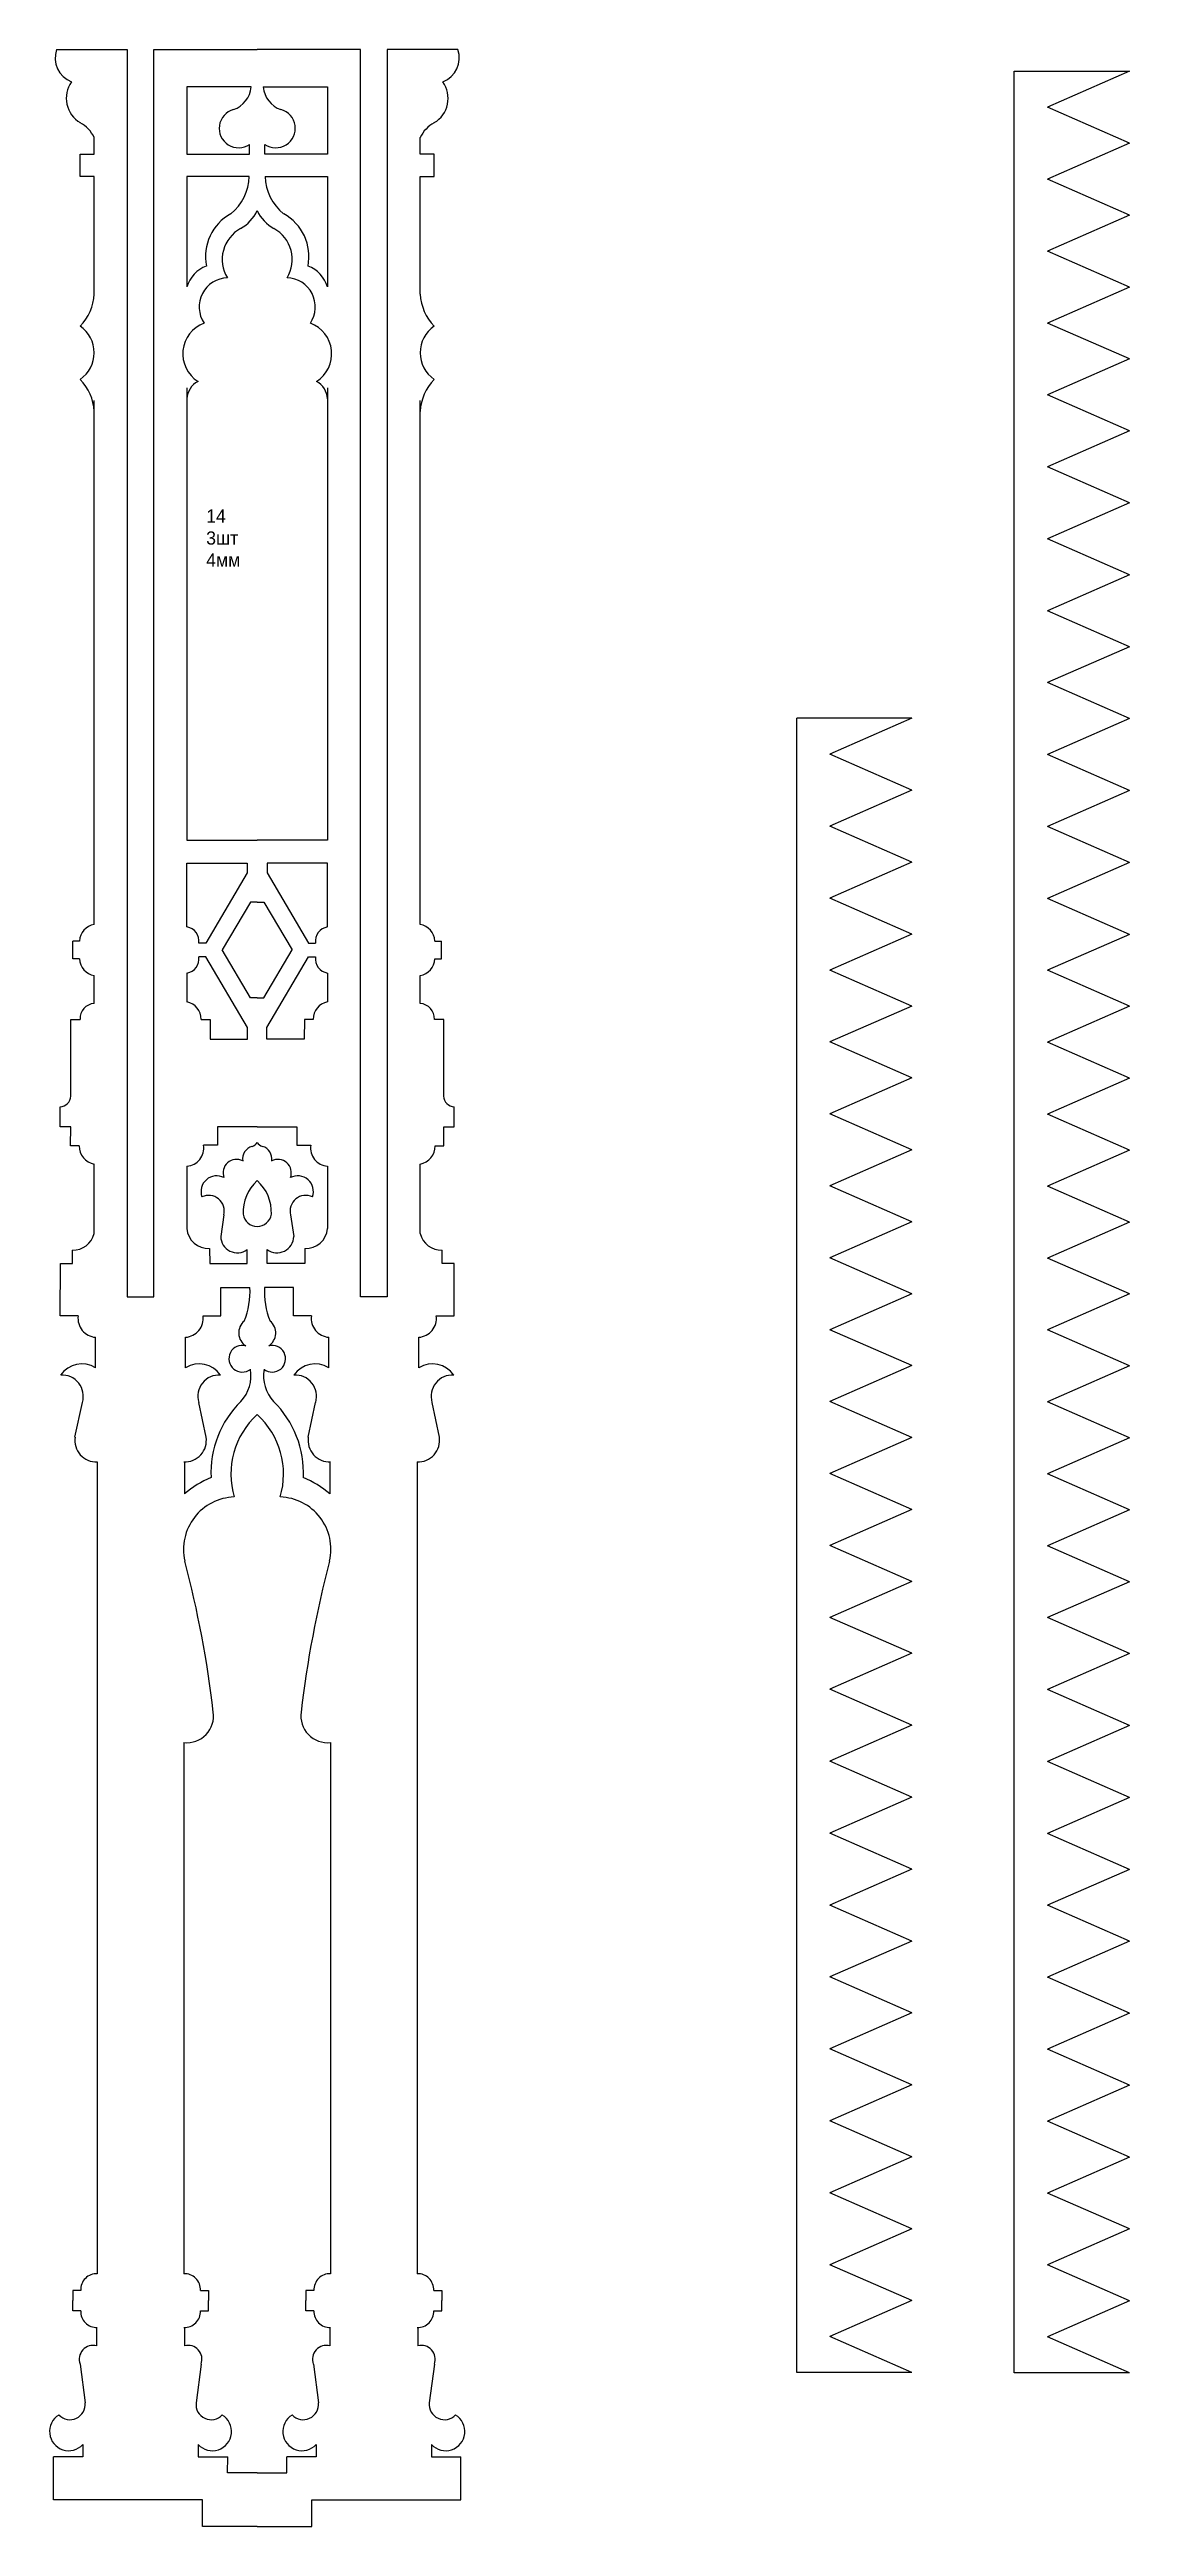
# Model space of a CAD drawing. Header units: millimetres. Extents: x 91 to 254, y 88 to 462.
import ezdxf

# ---------------------------------------------------------------- set-up
doc = ezdxf.new("R2010")
doc.units = ezdxf.units.MM

msp = doc.modelspace()

# ---------------------------------------------------------------- linework, layer by layer
for p, q in [((92.31, 461.84), (102.99, 461.84)), ((102.99, 461.84), (102.99, 273.49)), ((106.99, 273.49), (106.99, 461.84)), ((106.99, 461.84), (106.99, 461.84)), ((106.99, 461.84), (122.6, 461.84)), ((138.22, 461.84), (122.6, 461.84)), ((138.22, 273.49), (138.22, 461.84)), ((138.22, 461.84), (138.22, 461.84)), ((152.9, 461.84), (142.22, 461.84)), ((142.22, 461.84), (142.22, 273.49)), ((236.92, 111.04), (236.92, 458.56)), ((236.92, 458.56), (254.31, 458.56)), ((254.31, 458.56), (241.92, 453.13)), ((121.68, 456.21), (111.99, 456.21)), ((111.99, 456.21), (111.99, 446.07)), ((123.52, 456.21), (133.22, 456.21)), ((133.22, 456.21), (133.22, 446.07)), ((254.31, 447.7), (241.92, 453.13)), ((95.87, 442.69), (95.87, 446.07)), ((95.87, 446.07), (97.99, 446.07)), ((97.99, 446.07), (97.99, 448.55)), ((111.99, 446.07), (121.46, 446.07)), ((121.46, 446.07), (121.46, 447.53)), ((123.75, 446.07), (123.75, 447.53)), ((133.22, 446.07), (123.75, 446.07)), ((147.22, 446.07), (147.22, 448.55)), ((149.34, 446.07), (147.22, 446.07)), ((149.34, 442.69), (149.34, 446.07)), ((254.31, 447.7), (241.92, 442.27)), ((97.99, 442.69), (95.87, 442.69)), ((97.99, 424.91), (97.99, 442.69)), ((121.39, 442.69), (111.99, 442.69)), ((111.99, 442.69), (111.99, 426)), ((123.81, 442.69), (133.22, 442.69)), ((133.22, 442.69), (133.22, 426)), ((147.22, 424.91), (147.22, 442.69)), ((147.22, 442.69), (149.34, 442.69)), ((254.31, 436.84), (241.92, 442.27)), ((254.31, 436.84), (241.92, 431.41)), ((254.31, 425.98), (241.92, 431.41)), ((254.31, 425.98), (241.92, 420.55)), ((254.31, 415.12), (241.92, 420.55)), ((254.31, 415.12), (241.92, 409.69)), ((97.99, 329.75), (97.99, 408.85)), ((111.99, 410.74), (111.99, 342.46)), ((133.22, 410.74), (133.22, 342.46)), ((147.22, 329.75), (147.22, 408.85)), ((254.31, 404.26), (241.92, 409.69)), ((254.31, 404.26), (241.92, 398.83)), ((254.31, 393.4), (241.92, 398.83)), ((254.31, 393.4), (241.92, 387.97)), ((254.31, 382.54), (241.92, 387.97)), ((254.31, 382.54), (241.92, 377.11)), ((254.31, 371.68), (241.92, 377.11)), ((254.31, 371.68), (241.92, 366.25)), ((254.31, 360.82), (241.92, 366.25)), ((204.07, 111.08), (204.07, 360.86)), ((221.46, 360.86), (204.07, 360.86)), ((221.46, 360.86), (209.07, 355.43)), ((254.31, 360.82), (241.92, 355.39)), ((221.46, 350), (209.07, 355.43)), ((254.31, 349.96), (241.92, 355.39)), ((221.46, 350), (209.07, 344.57)), ((254.31, 349.96), (241.92, 344.53)), ((221.46, 339.14), (209.07, 344.57)), ((254.31, 339.1), (241.92, 344.53)), ((111.99, 342.46), (122.6, 342.46)), ((133.22, 342.46), (122.6, 342.46)), ((111.99, 329.36), (111.99, 338.99)), ((111.99, 338.99), (121.11, 338.99)), ((121.11, 337.51), (114.85, 326.93)), ((121.11, 338.99), (121.11, 337.51)), ((133.22, 338.99), (124.1, 338.99)), ((124.1, 338.99), (124.1, 337.51)), ((124.1, 337.51), (130.35, 326.93)), ((133.22, 329.36), (133.22, 338.99)), ((221.46, 339.14), (209.07, 333.71)), ((254.31, 339.1), (241.92, 333.67)), ((121.59, 333.08), (117.33, 325.88)), ((122.6, 333.08), (121.59, 333.08)), ((122.6, 333.08), (123.62, 333.08)), ((123.62, 333.08), (127.88, 325.88)), ((221.46, 328.28), (209.07, 333.71)), ((254.31, 328.24), (241.92, 333.67)), ((94.77, 324.53), (94.77, 327.23)), ((95.77, 327.23), (94.77, 327.23)), ((114.85, 326.93), (113.8, 326.93)), ((121.59, 318.68), (117.33, 325.88)), ((123.62, 318.68), (127.88, 325.88)), ((130.35, 326.93), (131.41, 326.93)), ((149.44, 327.23), (150.44, 327.23)), ((150.44, 324.53), (150.44, 327.23)), ((221.46, 328.28), (209.07, 322.85)), ((254.31, 328.24), (241.92, 322.81)), ((95.77, 324.53), (94.77, 324.53)), ((97.99, 317.81), (97.99, 322.01)), ((111.99, 322.4), (111.99, 318.04)), ((114.85, 324.83), (113.8, 324.83)), ((121.14, 314.19), (114.85, 324.83)), ((124.07, 314.19), (130.35, 324.83)), ((130.35, 324.83), (131.41, 324.83)), ((133.22, 322.4), (133.22, 318.04)), ((147.22, 317.81), (147.22, 322.01)), ((149.44, 324.53), (150.44, 324.53)), ((221.46, 317.42), (209.07, 322.85)), ((254.31, 317.38), (241.92, 322.81)), ((122.6, 318.68), (121.59, 318.68)), ((122.6, 318.68), (123.62, 318.68)), ((94.45, 303.81), (94.45, 315.41)), ((94.45, 315.41), (95.85, 315.41)), ((114.14, 315.4), (115.48, 315.4)), ((115.48, 315.4), (115.49, 312.41)), ((121.14, 312.41), (121.14, 314.19)), ((124.07, 312.41), (124.07, 314.19)), ((129.73, 315.4), (129.72, 312.41)), ((131.07, 315.4), (129.73, 315.4)), ((150.76, 315.41), (149.36, 315.41)), ((150.76, 303.81), (150.76, 315.41)), ((221.46, 317.42), (209.07, 311.99)), ((254.31, 317.38), (241.92, 311.95)), ((115.49, 312.41), (121.14, 312.41)), ((129.72, 312.41), (124.07, 312.41)), ((221.46, 306.56), (209.07, 311.99)), ((254.31, 306.52), (241.92, 311.95)), ((221.46, 306.56), (209.07, 301.13)), ((254.31, 306.52), (241.92, 301.09)), ((92.85, 299.2), (92.85, 302.2)), ((152.36, 299.2), (152.36, 302.2)), ((221.46, 295.7), (209.07, 301.13)), ((254.31, 295.66), (241.92, 301.09)), ((94.45, 299.2), (92.85, 299.2)), ((94.42, 296.29), (94.45, 299.2)), ((95.72, 296.29), (94.42, 296.29)), ((116.6, 296.4), (114.5, 296.4)), ((122.6, 299.2), (116.6, 299.2)), ((116.6, 299.2), (116.6, 296.4)), ((122.6, 299.2), (128.6, 299.2)), ((128.6, 299.2), (128.6, 296.4)), ((128.6, 296.4), (130.7, 296.4)), ((149.49, 296.29), (150.79, 296.29)), ((150.79, 296.29), (150.76, 299.2)), ((150.76, 299.2), (152.36, 299.2)), ((221.46, 295.7), (209.07, 290.27)), ((254.31, 295.66), (241.92, 290.23)), ((97.99, 283.06), (97.99, 293.54)), ((111.99, 293.23), (111.99, 283.84)), ((133.22, 293.23), (133.22, 283.84)), ((147.22, 283.06), (147.22, 293.54)), ((221.46, 284.84), (209.07, 290.27)), ((254.31, 284.8), (241.92, 290.23)), ((117.56, 285.87), (117.09, 282.64)), ((127.65, 285.87), (128.11, 282.64)), ((221.46, 284.84), (209.07, 279.41)), ((254.31, 284.8), (241.92, 279.37)), ((94.69, 278.54), (94.69, 280.54)), ((115.41, 280.82), (115.43, 278.54)), ((121.1, 278.54), (121.1, 280.65)), ((124.1, 278.54), (124.1, 280.65)), ((129.8, 280.82), (129.78, 278.54)), ((150.52, 278.54), (150.52, 280.54)), ((92.87, 270.62), (92.89, 278.54)), ((92.89, 278.54), (94.69, 278.54)), ((115.43, 278.54), (121.1, 278.54)), ((129.78, 278.54), (124.1, 278.54)), ((152.32, 278.54), (150.52, 278.54)), ((152.34, 270.62), (152.32, 278.54)), ((221.46, 273.98), (209.07, 279.41)), ((254.31, 273.94), (241.92, 279.37)), ((102.99, 273.49), (106.99, 273.49)), ((117.12, 270.62), (117.12, 274.94)), ((117.12, 274.94), (121.5, 274.94)), ((128.09, 274.94), (123.71, 274.94)), ((128.09, 270.62), (128.09, 274.94)), ((142.22, 273.49), (138.22, 273.49)), ((221.46, 273.98), (209.07, 268.55)), ((254.31, 273.94), (241.92, 268.51)), ((95.56, 270.62), (92.87, 270.62)), ((114.43, 270.62), (117.12, 270.62)), ((130.78, 270.62), (128.09, 270.62)), ((149.65, 270.62), (152.34, 270.62)), ((98.2, 262.8), (98.2, 267.4)), ((111.79, 262.8), (111.79, 267.4)), ((133.42, 262.8), (133.42, 267.4)), ((147.01, 262.8), (147.01, 267.4)), ((221.46, 263.12), (209.07, 268.55)), ((254.31, 263.08), (241.92, 268.51)), ((221.46, 263.12), (209.07, 257.69)), ((254.31, 263.08), (241.92, 257.65)), ((95.09, 252.34), (96.21, 257.57)), ((114.9, 252.34), (113.78, 257.57)), ((130.31, 252.34), (131.43, 257.57)), ((150.12, 252.34), (149, 257.57)), ((221.46, 252.26), (209.07, 257.69)), ((254.31, 252.22), (241.92, 257.65)), ((221.46, 252.26), (209.07, 246.83)), ((254.31, 252.22), (241.92, 246.79)), ((98.46, 248.57), (98.46, 126)), ((111.64, 248.57), (111.64, 243.75)), ((133.57, 248.57), (133.57, 243.75)), ((146.75, 248.57), (146.75, 126)), ((221.46, 241.4), (209.07, 246.83)), ((254.31, 241.36), (241.92, 246.79)), ((221.46, 241.4), (209.07, 235.97)), ((254.31, 241.36), (241.92, 235.93)), ((221.46, 230.54), (209.07, 235.97)), ((254.31, 230.5), (241.92, 235.93)), ((221.46, 230.54), (209.07, 225.11)), ((254.31, 230.5), (241.92, 225.07)), ((221.46, 219.68), (209.07, 225.11)), ((254.31, 219.64), (241.92, 225.07)), ((221.46, 219.68), (209.07, 214.25)), ((254.31, 219.64), (241.92, 214.21)), ((221.46, 208.82), (209.07, 214.25)), ((254.31, 208.78), (241.92, 214.21)), ((111.53, 206.22), (111.53, 126)), ((133.68, 206.22), (133.68, 126)), ((221.46, 208.82), (209.07, 203.39)), ((254.31, 208.78), (241.92, 203.35)), ((221.46, 197.96), (209.07, 203.39)), ((254.31, 197.92), (241.92, 203.35)), ((221.46, 197.96), (209.07, 192.53)), ((254.31, 197.92), (241.92, 192.49)), ((221.46, 187.1), (209.07, 192.53)), ((254.31, 187.06), (241.92, 192.49)), ((221.46, 187.1), (209.07, 181.67)), ((254.31, 187.06), (241.92, 181.63)), ((221.46, 176.24), (209.07, 181.67)), ((254.31, 176.2), (241.92, 181.63)), ((221.46, 176.24), (209.07, 170.81)), ((254.31, 176.2), (241.92, 170.77)), ((221.46, 165.38), (209.07, 170.81)), ((254.31, 165.34), (241.92, 170.77)), ((221.46, 165.38), (209.07, 159.95)), ((254.31, 165.34), (241.92, 159.91)), ((221.46, 154.52), (209.07, 159.95)), ((254.31, 154.48), (241.92, 159.91)), ((221.46, 154.52), (209.07, 149.09)), ((254.31, 154.48), (241.92, 149.05)), ((221.46, 143.66), (209.07, 149.09)), ((254.31, 143.62), (241.92, 149.05)), ((221.46, 143.66), (209.07, 138.23)), ((254.31, 143.62), (241.92, 138.19)), ((221.46, 132.8), (209.07, 138.23)), ((254.31, 132.76), (241.92, 138.19)), ((221.46, 132.8), (209.07, 127.37)), ((254.31, 132.76), (241.92, 127.33)), ((221.46, 121.94), (209.07, 127.37)), ((254.31, 121.9), (241.92, 127.33)), ((95.95, 123.49), (94.75, 123.49)), ((94.75, 123.49), (94.75, 121.94)), ((114.04, 123.49), (115.24, 123.49)), ((115.24, 123.49), (115.24, 121.94)), ((131.17, 123.49), (129.97, 123.49)), ((129.97, 123.49), (129.97, 121.94)), ((149.26, 123.49), (150.46, 123.49)), ((150.46, 123.49), (150.46, 121.94)), ((94.75, 120.39), (94.75, 121.94)), ((95.95, 120.39), (94.75, 120.39)), ((114.04, 120.39), (115.24, 120.39)), ((115.24, 120.39), (115.24, 121.94)), ((129.97, 120.39), (129.97, 121.94)), ((131.17, 120.39), (129.97, 120.39)), ((149.26, 120.39), (150.46, 120.39)), ((150.46, 120.39), (150.46, 121.94)), ((221.46, 121.94), (209.07, 116.51)), ((254.31, 121.9), (241.92, 116.47)), ((98.36, 117.88), (98.36, 115.11)), ((111.63, 117.88), (111.63, 115.11)), ((133.58, 117.88), (133.58, 115.11)), ((146.85, 117.88), (146.85, 115.11)), ((221.46, 111.08), (209.07, 116.51)), ((254.31, 111.04), (241.92, 116.47)), ((95.86, 112.36), (96.62, 106.5)), ((114.13, 112.36), (113.37, 106.5)), ((131.08, 112.36), (131.84, 106.5)), ((149.35, 112.36), (148.59, 106.5)), ((221.46, 111.08), (204.07, 111.08)), ((254.31, 111.04), (236.92, 111.04)), ((96.29, 98.34), (91.84, 98.34)), ((91.85, 91.84), (91.85, 98.34)), ((96.29, 100.22), (96.29, 98.34)), ((113.7, 100.22), (113.7, 98.34)), ((113.7, 98.34), (118.15, 98.34)), ((118.13, 95.93), (118.15, 98.34)), ((127.08, 95.93), (127.06, 98.34)), ((131.51, 98.34), (127.06, 98.34)), ((131.51, 100.22), (131.51, 98.34)), ((148.92, 100.22), (148.92, 98.34)), ((148.92, 98.34), (153.37, 98.34)), ((153.35, 91.84), (153.35, 98.34)), ((122.6, 95.93), (118.13, 95.93)), ((122.6, 95.93), (127.08, 95.93)), ((114.35, 91.84), (91.85, 91.84)), ((114.35, 87.84), (114.35, 91.84)), ((130.85, 87.84), (130.85, 91.84)), ((130.85, 91.84), (153.35, 91.84)), ((122.6, 87.84), (114.35, 87.84)), ((122.6, 87.84), (130.85, 87.84))]:
    msp.add_line(p, q)
for centre, radius, start, end in [((95.99, 460.58), 3.89, 161.0409, 248.6018), ((149.22, 460.58), 3.89, 291.3982, 18.9591), ((98.06, 454.48), 4.28, 144.6406, 239.2097), ((147.15, 454.48), 4.28, 300.7903, 35.3594), ((119.8, 449.95), 2.94, 105.1767, 304.4987), ((117.74, 456.52), 3.95, 288.9406, 355.4246), ((127.46, 456.52), 3.95, 184.5754, 251.0594), ((125.41, 449.95), 2.94, 235.5013, 74.8233), ((93.51, 446.44), 4.96, 25.1717, 61.5085), ((151.7, 446.44), 4.96, 118.4915, 154.8283), ((113.89, 442.89), 7.51, 308.9436, 358.5265), ((131.32, 442.89), 7.51, 181.4735, 231.0564), ((122.19, 430.57), 7.4, 118.9608, 191.0007), ((122.62, 430.15), 5.3, 118.5125, 211.4359), ((117.08, 440.13), 6.11, 299.4941, 334.7477), ((128.13, 440.13), 6.11, 205.2523, 240.5059), ((122.59, 430.15), 5.3, 328.5641, 61.4875), ((123.02, 430.57), 7.4, 348.9993, 61.0392), ((116.6, 424.66), 4.8, 110.4585, 163.8151), ((118.25, 422.98), 4.41, 91.9638, 213.7472), ((126.96, 422.98), 4.41, 326.2528, 88.0362), ((128.61, 424.66), 4.8, 16.1849, 69.5415), ((90.6, 425.27), 7.4, 315.3908, 357.2015), ((154.61, 425.27), 7.4, 182.7985, 224.6092), ((93.13, 416.06), 4.86, 304.2463, 55.7537), ((116.29, 415.9), 4.93, 110.3275, 237.8352), ((128.92, 415.9), 4.93, 302.1648, 69.6725), ((152.07, 416.06), 4.86, 124.2463, 235.7537), ((90.6, 406.84), 7.4, 2.7985, 44.6092), ((114.98, 409.04), 2.98, 116.0775, 179.15), ((130.23, 409.04), 2.98, 0.85, 63.9225), ((154.61, 406.84), 7.4, 135.3908, 177.2015), ((98.5, 327.06), 2.74, 100.6552, 176.3358), ((111.63, 327.2), 2.19, 352.9199, 80.4522), ((133.58, 327.2), 2.19, 99.5478, 187.0801), ((146.71, 327.06), 2.74, 3.6642, 79.3448), ((98.5, 324.71), 2.74, 183.6642, 259.3448), ((111.63, 324.56), 2.19, 279.5478, 7.0801), ((133.58, 324.56), 2.19, 172.9199, 260.4522), ((146.71, 324.71), 2.74, 280.6552, 356.3358), ((111.54, 315.48), 2.6, 358.1962, 79.8911), ((133.67, 315.48), 2.6, 100.1089, 181.8038), ((98.14, 315.52), 2.29, 93.7107, 182.8382), ((147.07, 315.52), 2.29, 357.1618, 86.2893), ((92.79, 303.86), 1.66, 272.0502, 358.2807), ((152.41, 303.86), 1.66, 181.7193, 267.9498), ((98.52, 296.29), 2.8, 179.7617, 259.0919), ((111.78, 295.98), 2.76, 274.5389, 8.6357), ((122.38, 294.32), 1.99, 106.5022, 188.7088), ((121.39, 297.58), 1.43, 287.5941, 328.4991), ((123.82, 297.58), 1.43, 211.5009, 252.4059), ((122.83, 294.32), 1.99, 351.2912, 73.4978), ((133.43, 295.98), 2.76, 171.3643, 265.4611), ((146.68, 296.29), 2.8, 280.9081, 0.2383), ((116.48, 289.42), 2.36, 62.0341, 200.1919), ((119.47, 292.24), 2.02, 61.9287, 201.3554), ((125.74, 292.24), 2.02, 338.6446, 118.0713), ((128.73, 289.42), 2.36, 339.8081, 117.9659), ((115.27, 286.46), 2.37, 345.5518, 115.1105), ((126.9, 286.26), 6.44, 131.8927, 182.4156), ((118.31, 286.26), 6.44, 357.5844, 48.1073), ((129.94, 286.46), 2.37, 64.8895, 194.4482), ((122.61, 286.3), 2.16, 188.1662, 269.9746), ((122.6, 286.3), 2.16, 270.0254, 351.8338), ((94.73, 283.92), 3.38, 269.3033, 345.2973), ((115.24, 284.07), 3.26, 184.1065, 272.8579), ((119.61, 282.68), 2.52, 180.9418, 306.3338), ((125.6, 282.68), 2.52, 233.6662, 359.0582), ((129.97, 284.07), 3.26, 267.1421, 355.8935), ((150.48, 283.92), 3.38, 194.7027, 270.6967), ((109.94, 274.25), 11.58, 337.6754, 3.4147), ((135.27, 274.25), 11.58, 176.5853, 202.3246), ((98.42, 270.27), 2.88, 173.0681, 265.6291), ((111.57, 270.27), 2.88, 274.3709, 6.9319), ((122.14, 268.06), 2.33, 129.6536, 236.7364), ((123.07, 268.06), 2.33, 303.2636, 50.3464), ((133.64, 270.27), 2.88, 173.0681, 265.6291), ((146.79, 270.27), 2.88, 274.3709, 6.9319), ((120.35, 264.16), 2.02, 75.1779, 307.4836), ((124.86, 264.16), 2.02, 232.5164, 104.8221), ((96.16, 259.42), 3.95, 58.9012, 144.9572), ((113.83, 259.42), 3.95, 35.0428, 121.0988), ((115.98, 261.58), 5.68, 317.0017, 9.956), ((129.23, 261.58), 5.68, 170.044, 222.9983), ((131.38, 259.42), 3.95, 58.9012, 144.9572), ((149.05, 259.42), 3.95, 35.0428, 121.0988), ((93.15, 258.5), 3.2, 343.2169, 93.9255), ((116.84, 258.5), 3.2, 86.0745, 196.7831), ((128.37, 258.5), 3.2, 343.2169, 93.9255), ((152.06, 258.5), 3.2, 86.0745, 196.7831), ((130.7, 246.95), 15.08, 134.4728, 182.8118), ((130.74, 246.75), 12.11, 132.1974, 196.6225), ((114.47, 246.75), 12.11, 343.3775, 47.8026), ((114.51, 246.95), 15.08, 357.1882, 45.5272), ((98.35, 251.86), 3.29, 171.5776, 271.8871), ((111.64, 251.86), 3.29, 268.1129, 8.4224), ((133.57, 251.86), 3.29, 171.5776, 271.8871), ((146.86, 251.86), 3.29, 268.1129, 8.4224), ((119.4, 235.36), 7.93, 91.9394, 192.7554), ((120.82, 233.27), 13.94, 111.8503, 131.2351), ((125.81, 235.36), 7.93, 347.2446, 88.0606), ((124.38, 233.27), 13.94, 48.7649, 68.1497), ((-46.04, 192.12), 163.08, 6.5817, 14.7372), ((291.25, 192.12), 163.08, 165.2628, 173.4183), ((111.99, 210.21), 4.02, 263.454, 8.6463), ((133.22, 210.21), 4.02, 171.3537, 276.546), ((98.36, 123.59), 2.41, 87.5695, 182.3695), ((111.63, 123.59), 2.41, 357.6305, 92.4305), ((133.58, 123.59), 2.41, 87.5695, 182.3695), ((146.85, 123.59), 2.41, 357.6305, 92.4305), ((98.36, 120.29), 2.41, 177.6305, 272.4305), ((111.63, 120.29), 2.41, 267.5695, 2.3695), ((133.58, 120.29), 2.41, 177.6305, 272.4305), ((146.85, 120.29), 2.41, 267.5695, 2.3695), ((97.83, 113.08), 2.1, 75.3953, 200.066), ((112.16, 113.08), 2.1, 339.934, 104.6047), ((133.05, 113.08), 2.1, 75.3953, 200.066), ((147.38, 113.08), 2.1, 339.934, 104.6047), ((94.33, 106.26), 2.3, 223.5207, 6.0192), ((115.66, 106.26), 2.3, 173.9808, 316.4793), ((129.55, 106.26), 2.3, 223.5207, 6.0192), ((150.88, 106.26), 2.3, 173.9808, 316.4793), ((94.15, 102.18), 2.9, 121.0238, 317.3548), ((115.84, 102.18), 2.9, 222.6452, 58.9762), ((129.37, 102.18), 2.9, 121.0238, 317.3548), ((151.06, 102.18), 2.9, 222.6452, 58.9762)]:
    msp.add_arc(centre, radius, start, end)

# ---------------------------------------------------------------- texts
for s, p in [('3шт', (114.9, 387.09)), ('14', (114.9, 390.41)), ('4мм', (114.9, 383.77))]:
    msp.add_text(s, height=1.992).set_placement(p)

doc.saveas('drawing.dxf')
